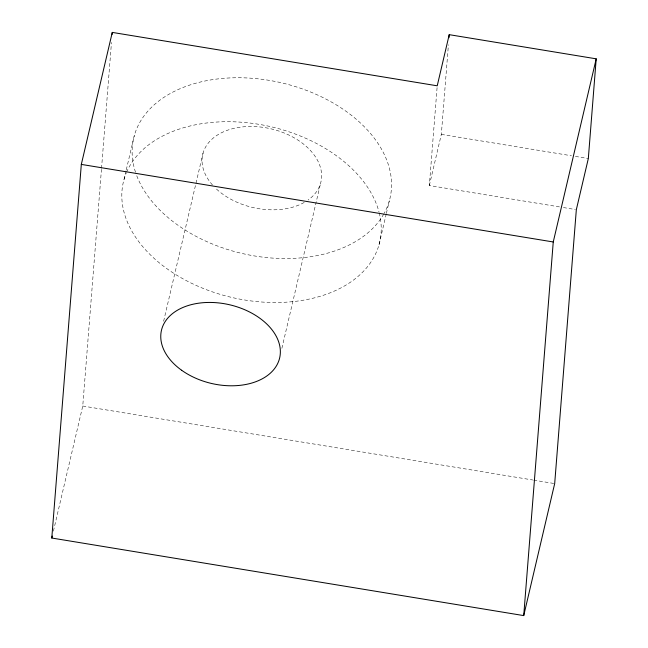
<?xml version="1.0" encoding="UTF-8"?>
<svg xmlns="http://www.w3.org/2000/svg" width="648" height="648" viewBox="0 0 648 648"><rect width="100%" height="100%" fill="white"/><g stroke="black" fill="none" stroke-linecap="round" stroke-linejoin="round"><path stroke-width="0.49" stroke-dasharray="3.24 2.43" d="M53.411 531.133L82.75 406.029L101.453 169.363M101.534 168.358L111.48 42.468M559.451 206.898L429.34 185.514L437.141 86.816M429.34 185.514L441.337 134.371L448.416 44.736M124.003 179.537L126.06 170.74M126.295 169.768L134.314 135.57M163.62 321.23L203.051 153.131M281.88 348.316L320.614 183.165M379.04 244.693L386.143 214.407M386.37 213.427L389.351 200.726M441.337 134.371L571.447 155.755M575.416 156.411L588.327 158.533M563.42 207.554L575.343 209.515M82.75 406.029L532.737 479.99M533.733 480.152L553.692 483.432M379.242 212.892A131.649 87.577 13.2 0 1 245.989 300.202A131.649 87.577 13.2 0 1 126.19 173.194M126.563 172.303A131.649 87.577 13.2 0 1 257.045 124.019A131.649 87.577 13.2 0 1 378.991 211.904M135.481 172.141A131.649 87.577 13.2 0 1 268.88 80.303A131.649 87.577 13.2 0 1 384.248 213.176M383.77 214.026A131.649 87.577 13.2 0 1 254.729 255.984A131.649 87.577 13.2 0 1 135.78 173.048M212.512 185.02A60.685 40.37 13.2 0 1 223.519 131.803A60.685 40.37 13.2 0 1 303.92 144.415A60.685 40.37 13.2 0 1 308.092 200.013M304.22 202.459A60.685 40.37 13.2 0 1 215.177 187.823"/><path stroke-width="0.97" d="M51.791 538.026L81.316 164.406L112.282 32.4L437.222 85.811L449.218 34.668L596.209 58.83L588.327 158.533L576.331 209.677L554.688 483.594L523.722 615.6L51.791 538.026L52.253 536.058M112.12 34.417L112.282 32.4M448.975 37.689L449.218 34.668M523.722 615.6L553.254 241.971L596.209 58.83M81.316 164.406L553.254 241.971M181.667 370.275A60.685 40.37 13.2 0 0 279.345 359.13A60.685 40.37 13.2 0 0 200.661 302.94A60.685 40.37 13.2 0 0 181.667 370.275"/></g></svg>
